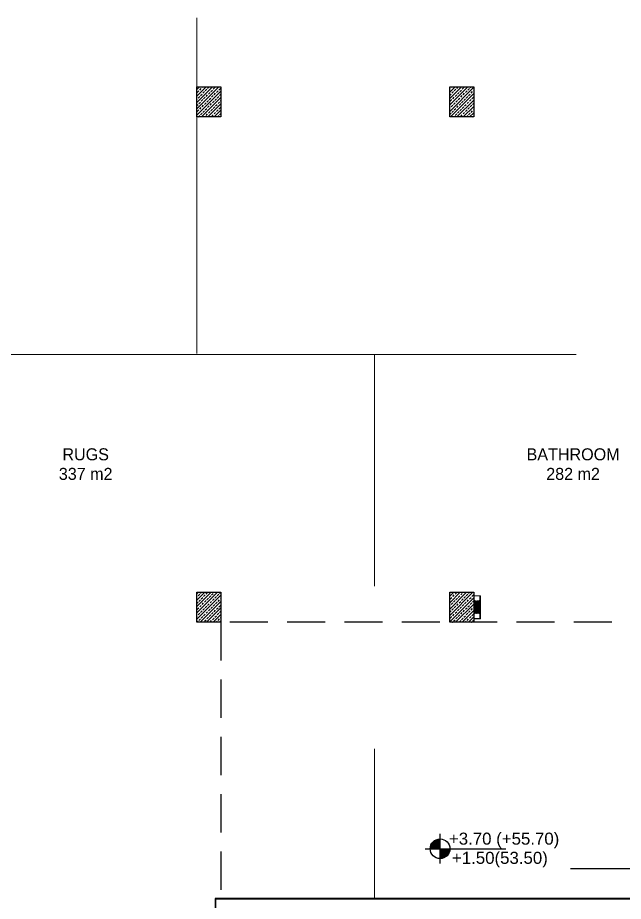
# Model space of a CAD drawing. Header units: metres. Extents: x -11418 to 773, y -8631 to 3561.
# Drawn here: x -4034 to -2022, y -5973 to -3036 of the extents above; entities that cross this region are included whole.
import ezdxf
from ezdxf.enums import TextEntityAlignment as Align

# ---------------------------------------------------------------- set-up
doc = ezdxf.new("R2010")
doc.units = ezdxf.units.M
doc.header["$LTSCALE"] = 0.01
doc.header["$MEASUREMENT"] = 0
doc.linetypes.add('HIDDEN', pattern=[9.525, 6.35, -3.175])
doc.layers.get('0').update_dxf_attribs({"color": 30, "lineweight": 0})
doc.layers.add('2', color=8, linetype='Continuous', lineweight=0, plot=False)
for name, color, linetype in [('6', 242, 'Continuous'), ('AG-PLASTER', 73, 'Continuous'), ('V-0_Hatch_Concrete', 252, 'Continuous'), ('V-0_Notation_Level_200', 2, 'Continuous'), ('V-2_Column', 160, 'Continuous')]:
    doc.layers.add(name, color=color, linetype=linetype)
for name, color, linetype, lineweight in [('Ag-040', 2, 'Continuous', 20), ('AG-FIRE-HOSE', 1, 'Continuous', 0), ('AG-Wall', 4, 'Continuous', 20)]:
    doc.layers.add(name, color=color, linetype=linetype, lineweight=lineweight)
doc.styles.add('ALANLAR_B8$0$ALANLAR_B8$0$VIVA_100', font='arial.ttf', dxfattribs={"height": 25})
doc.styles.add('IIS IKEA SANS', font='')
doc.styles.get('IIS IKEA SANS').set_extended_font_data('IKEA Sans')

# ---------------------------------------------------------------- blocks, each defined once
blk = doc.blocks.new('150714_ARSA$0$KOLON 80X120')
at = {"layer": 'V-0_Hatch_Concrete'}
h = blk.add_hatch(dxfattribs=at)
h.set_pattern_fill('ANSI33', color=256, scale=60)
h.set_pattern_definition([(45, (-19036.79, -4512.143), (-10.606602, 10.606602), []), (45, (-19026.183, -4512.143), (-10.606602, 10.606602), [7.5, -3.75])])
h.paths.add_polyline_path([(0, 100), (80, 100), (80, 0), (0, 0)])
at = {"layer": 'V-2_Column'}
blk.add_lwpolyline([(0, 100), (80, 100), (80, 0), (0, 0), (0, 100)], dxfattribs=at)
blk = doc.blocks.new('*U26')
for p, q in [((0, -493), (0, 493)), ((-493, 0), (2191, 0))]:
    blk.add_line(p, q)
at = {"const_width": 328}
for points in [[(0, 164, 0.414214), (-164, 0, 0.414214)], [(0, -164, 0.414214), (164, 0, 0.414214)]]:
    blk.add_lwpolyline(points, format="xyb", dxfattribs=at)
blk.add_circle((0, 0), 328)
at = {"style": 'ALANLAR_B8$0$ALANLAR_B8$0$VIVA_100'}
for tag, p in [('%%P0.00', (1897, 137)), ('-0.07', (1834, -502))]:
    blk.add_attdef(tag, text='', height=400, dxfattribs=at).set_placement(p, align=Align.RIGHT)
blk = doc.blocks.new('YD')
at = {"lineweight": 13}
for p, q in [((-220, 770, 1020), (-220, 507, 1020)), ((-220, 770, 1020), (0, 770, 1020)), ((-8, 762, 1020), (-204, 762, 1020)), ((-204, 762, 1020), (-204, 16, 1020)), ((-181, 605, 1020), (-185, 605, 1020)), ((-185, 605, 1020), (-185, 173, 1020)), ((-181, 605, 1020), (-165, 564, 1020)), ((-181, 605, 1020), (-181, 173, 1020)), ((-149, 605, 1020), (-165, 564, 1020)), ((-149, 605, 1020), (-130, 569, 1020)), ((-149, 605, 1020), (-149, 173, 1020)), ((-110, 605, 1020), (-130, 569, 1020)), ((-110, 605, 1020), (-90, 569, 1020)), ((-110, 605, 1020), (-110, 173, 1020)), ((-71, 605, 1020), (-90, 569, 1020)), ((-71, 605, 1020), (-51, 569, 1020)), ((-71, 605, 1020), (-71, 173, 1020)), ((-31, 605, 1020), (-51, 569, 1020)), ((-31, 173, 1020), (-31, 605, 1020)), ((-28, 605, 1020), (-31, 605, 1020)), ((-28, 173, 1020), (-28, 605, 1020)), ((-8, 8, 1020), (-8, 762, 1020)), ((0, 770, 1020), (0, 0, 1020)), ((-220, 16, 1020), (-220, 507, 1020)), ((-181, 437, 1020), (-31, 437, 1020)), ((-181, 369, 1020), (-31, 369, 1020)), ((-165, 564, 1020), (-165, 214, 1020)), ((-130, 569, 1020), (-130, 209, 1020)), ((-90, 569, 1020), (-90, 209, 1020)), ((-51, 569, 1020), (-51, 209, 1020)), ((-220, 0, 1020), (-220, 16, 1020)), ((0, 0, 1020), (-220, 0, 1020)), ((-204, 16, 1020), (-204, 8, 1020)), ((-204, 8, 1020), (-8, 8, 1020)), ((-185, 173, 1020), (-181, 173, 1020)), ((-181, 173, 1020), (-165, 214, 1020)), ((-149, 173, 1020), (-165, 214, 1020)), ((-149, 173, 1020), (-130, 209, 1020)), ((-110, 173, 1020), (-130, 209, 1020)), ((-110, 173, 1020), (-90, 209, 1020)), ((-71, 173, 1020), (-90, 209, 1020)), ((-71, 173, 1020), (-51, 209, 1020)), ((-31, 173, 1020), (-51, 209, 1020)), ((-31, 173, 1020), (-28, 173, 1020))]:
    blk.add_line(p, q, dxfattribs=at)
blk = doc.blocks.new('A$C7CF9443E')
at = {"layer": '6'}
blk.add_line((57.679, -45.049), (50.095, -45.049), dxfattribs=at)

msp = doc.modelspace()

# ---------------------------------------------------------------- linework, layer by layer
at = {"layer": '2'}
for p, q in [((-3438.4, -3265.9), (-3438.4, -3035.9)), ((-3438.4, -3365.9), (-3438.4, -4152.4)), ((-2178.4, -4155.9), (-4488.4, -4155.9)), ((-2848.4, -4925.9), (-2848.4, -4155.9)), ((-2848.8, -5465.9), (-2848.8, -5965.9))]:
    msp.add_line(p, q, dxfattribs=at)
at = {"layer": 'Ag-040', "color": 2, "linetype": 'HIDDEN', "lineweight": -2, "ltscale": 2000, "transparency": 33554610}
msp.add_lwpolyline([(-1203.4, -4205.9), (-1678.4, -4205.9), (-1678.4, -5045.9), (-3358.4, -5045.9), (-3358.4, -6725.9), (-5038.4, -6725.9), (-5038.4, -8095.9)], dxfattribs=at)
at = {"layer": 'AG-PLASTER'}
for p, q in [((-1785.4, -5963.9), (-3377.4, -5963.9)), ((-3377.4, -5963.9), (-3377.4, -6007.9))]:
    msp.add_line(p, q, dxfattribs=at)
at = {"layer": 'AG-Wall'}
for p, q in [((-1783.4, -5965.9), (-3375.4, -5965.9)), ((-3375.4, -5965.9), (-3375.4, -6005.9))]:
    msp.add_line(p, q, dxfattribs=at)

# ---------------------------------------------------------------- block references
at = {"layer": '6', "lineweight": -2, "transparency": 33554610, "xscale": 100, "yscale": 100, "zscale": 100}
msp.add_blockref('A$C7CF9443E', (-7206.3, -1360.6), dxfattribs=at)
at = {"layer": 'AG-FIRE-HOSE', "xscale": -0.1, "yscale": 0.1, "zscale": 0.1}
msp.add_blockref('YD', (-2518.4, -5034.4, -102), dxfattribs=at)
at = {"layer": 'V-0_Notation_Level_200'}
ref = msp.add_blockref('*U26', (-2630.6, -5798.7), dxfattribs=dict(at, xscale=0.1, yscale=0.1, zscale=0.1))
ref.add_attrib('-0.07', '  +1.50(53.50)', dxfattribs={"layer": '0', "height": 40, "style": 'ALANLAR_B8$0$ALANLAR_B8$0$VIVA_100'}).set_placement((-2447.3, -5848.8), align=Align.CENTER)
ref.add_attrib('%%P0.00', '   +3.70 (+55.70)', dxfattribs={"layer": '0', "height": 40, "style": 'ALANLAR_B8$0$ALANLAR_B8$0$VIVA_100'}).set_placement((-2441, -5785), align=Align.CENTER)
at = {"layer": 'V-2_Column', "lineweight": -2, "transparency": 33554610}
for p in [(-3438.4, -3365.9), (-2598.4, -3365.9), (-3438.4, -5045.9), (-2598.4, -5045.9)]:
    msp.add_blockref('150714_ARSA$0$KOLON 80X120', p, dxfattribs=at)

# ---------------------------------------------------------------- texts
at = {"layer": 'Ag-040', "style": 'IIS IKEA SANS'}
for s, p in [('RUGS', (-3807.9, -4487.4)), ('BATHROOM', (-2188.6, -4487.4)), ('337 m2', (-3807.9, -4552.4)), ('282 m2', (-2188.6, -4552.4))]:
    msp.add_text(s, height=40, dxfattribs=at).set_placement(p, align=Align.MIDDLE_CENTER)

doc.saveas('drawing.dxf')
